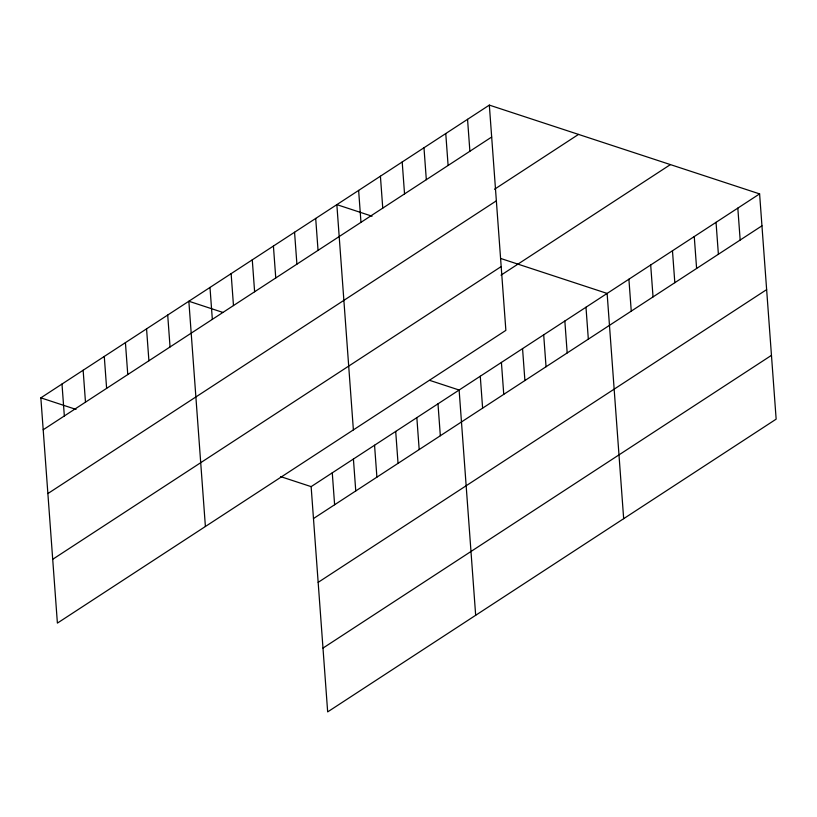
<?xml version="1.0" encoding="UTF-8"?>
<svg xmlns="http://www.w3.org/2000/svg" width="817" height="817" viewBox="0 0 817 817"><rect width="100%" height="100%" fill="white"/><g stroke="black" fill="none" stroke-linecap="round" stroke-linejoin="round"><path stroke-width="1.23" d="M489.332 105.107L505.866 330.364L57.394 623.105L40.85 397.848L489.332 105.107L759.606 193.895L776.15 419.152L327.668 711.893L311.134 486.636L759.606 193.895M43.199 429.762L491.671 137.031M494.499 189.258L578.518 134.407M47.876 493.57L496.358 200.829M52.707 559.298L501.189 266.567M501.015 275.166L670.42 164.595M313.473 518.55L761.955 225.819M318.16 582.358L766.642 289.616M322.991 648.085L771.462 355.354M372.052 216.209L336.849 204.638L353.383 429.895M501.005 258.57L607.123 293.426L623.667 518.683M222.878 312.421L188.85 301.238L205.394 526.495M429.793 380.395L459.123 390.026L475.668 615.283M40.85 397.848L76.052 409.409M280.619 476.607L311.134 486.636M737.822 208.121L740.171 240.035M716.039 222.336L718.388 254.261M694.256 236.552L696.605 268.476M672.473 250.768L674.822 282.692M650.689 264.994L653.038 296.908M628.906 279.21L631.255 311.134M585.983 307.233L588.332 339.147M564.843 321.03L567.182 352.954M543.693 334.827L546.042 366.751M522.553 348.634L524.902 380.548M501.413 362.431L503.752 394.356M467.549 119.333L469.887 151.247M480.273 376.228L482.612 408.153M445.765 133.549L448.104 165.473M423.982 147.765L426.321 179.689M437.983 403.833L440.332 435.747M402.199 161.98L404.538 193.905M416.844 417.63L419.182 449.554M380.416 176.206L382.754 208.121M395.704 431.427L398.042 463.351M358.632 190.422L360.971 222.347M374.554 445.234L376.903 477.148M353.414 459.031L355.763 490.956M315.699 218.445L318.048 250.359M332.274 472.829L334.613 504.753M294.559 232.242L296.908 264.167M273.419 246.04L275.758 277.964M252.279 259.847L254.618 291.761M231.129 273.644L233.478 305.568M209.989 287.441L212.338 319.365M167.71 315.045L170.048 346.97M146.56 328.842L148.908 360.767M125.42 342.64L127.769 374.564M104.28 356.447L106.619 388.361M83.14 370.244L85.479 402.168M61.99 384.041L64.339 415.965"/></g></svg>
